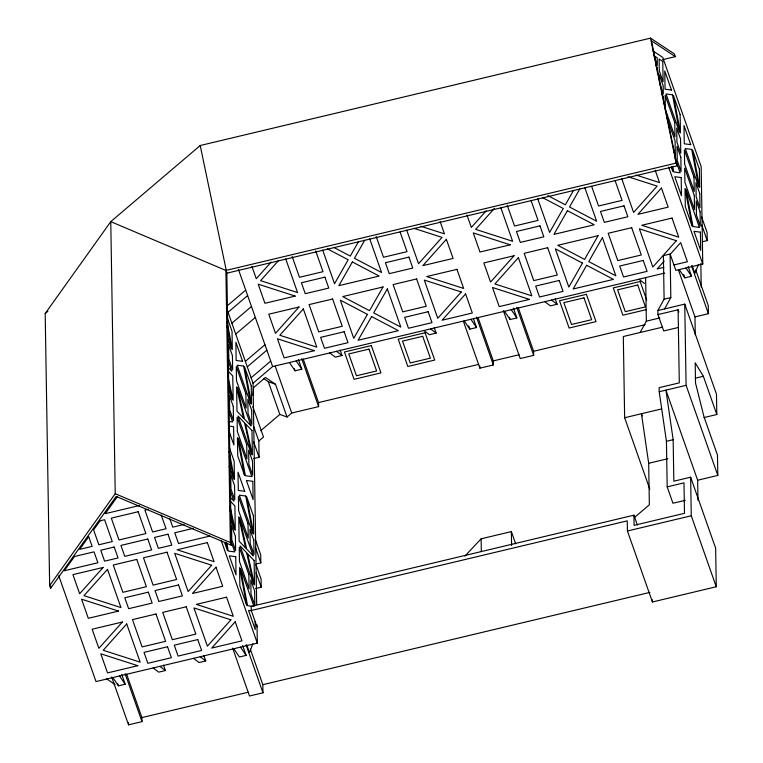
<?xml version="1.0" encoding="UTF-8"?>
<svg xmlns="http://www.w3.org/2000/svg" width="763" height="763" viewBox="0 0 763 763"><rect width="100%" height="100%" fill="white"/><g stroke="black" fill="none" stroke-linecap="round" stroke-linejoin="round"><path stroke-width="1.14" d="M252.896 395.31L253.697 387.461L265.457 377.447L275.5 384.266L287.041 417.027L291.724 413.031L318.61 406.622L318.543 402.568L303.235 359.106M252.877 643.848L249.472 652.556L246.783 644.907M698.326 264.732L694.921 273.44L692.222 265.791M640.119 332.506L646.347 321.166L645.632 277.627M678.269 327.489L663.705 330.961L657.935 314.585L657.868 310.522L664.106 299.172L663.39 255.634L670.105 254.031L675.875 270.417L702.761 264.008L701.159 166.544L662.704 57.349L653.014 50.949M664.592 308.92L670.82 297.57L670.105 254.031M358.505 241.652L350.284 256.082L333.784 247.403M364.704 240.288L354.461 258.266L381.576 272.525L369.702 238.8M573.576 190.368L565.354 204.799L547.815 195.586M579.766 189.014L569.522 206.992L596.637 221.241L584.763 187.517M200.221 145.514L226.849 273.183L231.323 545.249L116.195 496.446L50.616 588.34L49.652 585.602L45.189 313.536L110.769 221.642L200.221 145.514L650.515 38.15L674.387 53.906L675.35 56.634L662.646 59.657M49.652 585.602L115.232 493.718L110.769 221.642L225.896 270.445L676.18 163.091L677.143 165.819L226.849 273.183M117.34 496.751L105.227 513.661L139.295 505.545M271.161 262.052L256.273 278.724L251.914 266.354M278.619 260.469L260.593 280.65L297.57 292.553L285.686 258.829M486.222 210.779L471.334 227.441L466.975 215.08M494.462 208.318L475.654 229.377L512.631 241.27L500.757 207.546M664.201 261.06L657.153 268.957L663.867 267.355M670.21 254.337L680.663 242.634L687.396 261.747L673.948 264.952M464.877 556.122L481.119 538.802L511.363 531.592L515.683 543.847M45.189 313.536L47.897 311.228M227.012 306.03L245.715 290.112M228.051 312.248L247.641 295.577M231.895 323.169L251.485 306.497M235.738 334.089L255.328 317.418M245.352 361.385L264.942 344.714M247.279 366.85L266.869 350.179M251.122 377.771L270.712 361.099M256.673 604.544L253.039 383.226L272.629 366.555L664.678 273.087M260.841 430.59L279.84 414.414L287.041 417.027M253.497 458.611L259.096 457.275L258.829 441.033L263.512 437.046L252.744 406.469M634.482 517.467L649.361 504.801L648.684 463.294L641.454 413.727L642.236 415.959M702.733 241.661L707.215 240.593L707.082 232.477L701.588 216.873M340.126 350.074L342.053 355.529L335.329 357.132L329.759 352.935M434.214 327.642L436.14 333.097L429.416 334.699L423.846 330.503M555.187 298.791L557.114 304.256L550.39 305.858L544.82 301.662M289.435 362.549L295.071 370.808L301.795 369.206L298.333 359.383M464.171 320.889L469.808 329.149L476.532 327.546L473.451 318.81M504.496 311.275L510.132 319.535L516.856 317.933L513.394 308.099M679.232 269.616L684.869 277.875L691.593 276.273L688.131 266.44M664.106 299.172L670.82 297.57M646.414 309.597L622.894 315.205L613.28 287.909L640.157 281.499L646.7 300.059M657.868 310.522L684.754 304.113L716.476 394.204L716.81 414.509L704.068 417.542M657.935 314.585L678.097 309.778L678.87 311.962M646.347 321.166L659.785 317.961M318.543 402.568L478.687 364.38M463.427 321.366L479.908 368.167L493.346 364.962L493.28 360.899L519.04 354.757M503.361 310.636L520.232 358.553L533.671 355.348L533.604 351.285L645.116 324.704M695.265 334.747L694.969 316.893L708.407 313.688L708.274 305.562L695.722 269.911M662.522 327.165L623.314 336.512L624.649 417.733L649.818 489.207M695.246 378.219L703.352 376.283L716.81 414.509M148.27 509.322L144.913 510.123L152.6 531.964L166.038 528.759L161.174 514.93M685.269 500.318L672.956 503.256L667.186 486.87L666.433 441.3L659.203 391.734L686.09 385.325L684.754 304.113M624.649 417.733L661.616 408.92M184.112 524.448L172.762 527.157L169.729 518.544M193.401 528.339L174.746 532.793L178.532 543.533L209.815 536.074M666.433 441.3L673.157 439.698L665.927 390.131L697.649 480.223L697.983 500.28M648.684 463.294L667.72 458.754M256.349 563.924L260.832 562.856L260.698 554.739L255.204 539.136M257.045 626.871L251.275 610.495L627.262 520.852L627.424 531L652.422 601.988L716.266 586.757L715.637 548.187L690.639 477.199L673.834 481.205L673.157 439.698M667.186 486.87L683.982 482.865L684.487 513.318L634.082 525.345L633.91 515.187L251.208 606.432L251.275 610.495M697.649 480.223L717.811 475.416L717.478 455.11L704.02 416.894L695.532 383.102L695.198 362.797L703.352 376.283M255.634 588.559L261.232 587.224L261.099 579.098L255.996 564.61M627.424 531L691.268 515.778L690.639 477.199M257.007 624.849L257.312 643.123L96.014 681.578L58.732 575.722M163.501 665.088L165.428 670.553L158.704 672.155L153.144 667.959M203.826 655.474L205.752 660.939L199.029 662.542L193.468 658.345M112.819 677.573L118.446 685.832L125.17 684.23L121.708 674.397M242.682 645.555L246.144 655.379L239.42 656.981L233.793 648.731M232.648 648.092L249.52 696.009L262.968 692.804L262.834 684.678L649.933 592.384M111.675 676.934L128.546 724.85L141.994 721.645L141.928 717.582L248.299 692.222M228.309 421.405L232.601 421.958L228.642 410.713M229.31 426.164L233.592 426.717L233.898 444.991L229.138 431.505M252.887 606.366L247.527 605.669L240.498 568.282L253.965 606.499M251.38 610.801L248.528 610.429L255.252 629.542L255.119 621.416M635.989 175.004L659.518 182.576L655.159 170.216M627.987 176.73L657.115 186.105L633.605 212.429L621.721 178.704M420.918 226.287L444.447 233.85L440.098 221.489M414.042 228.375L442.054 237.388L418.544 263.702L406.66 229.987M263.74 378.562L268.309 381.653L275.5 384.266M115.232 493.718L230.359 542.522L231.323 545.249M542.388 197.531L563.247 208.49L549.589 232.457L537.715 198.733M327.327 248.805L348.186 259.763L334.528 283.741L322.654 250.016M653.929 55.651L657.21 57.788L657.334 65.332L654.301 56.729M675.35 56.634L651.468 40.878L677.143 165.819M106.41 678.669L115.06 684.602M638.908 279.229L644.477 283.426M551.544 300.059L557.114 304.256M430.57 328.901L436.14 333.097M336.483 351.333L342.053 355.529M200.183 656.743L205.752 660.939M159.858 666.357L165.428 670.553M227.689 366.955L231.761 371.2L227.803 359.955M227.918 370.923L232.763 375.959L233.163 400.327L228.585 379.602M229.816 496.894L233.898 501.148L229.94 489.903M230.054 500.862L234.89 505.907L235.29 530.266L229.959 506.088M685.956 268.013L691.593 276.273M511.22 309.673L516.856 317.933M470.895 319.287L476.532 327.546M296.158 360.947L301.795 369.206M240.507 647.129L246.144 655.379M119.533 675.97L125.17 684.23M655.903 65.132L657.401 69.385L657.477 74.03M659.461 82.976L663.305 93.887L663.171 85.771L659.327 74.85L659.442 81.813M661.836 93.582L663.371 97.95M666.614 116.844L675.074 140.869L675.303 155.08L673.386 149.615M701.722 224.99L707.215 240.593M675.036 158.17L680.176 172.791L673.748 171.952L672.871 167.278M671.24 166.754L672.823 171.255L671.945 166.582M668.617 167.059L702.761 264.008M691.536 265.772L708.407 313.688M683.715 274.594L684.869 277.875M678.488 270.092L694.969 316.893M615.15 180.726L622.074 200.383L598.554 205.991L591.63 186.334M686.09 385.325L717.811 475.416M691.268 515.778L716.266 586.757M531.143 200.755L538.068 220.412L514.539 226.02L507.233 205.276M633.91 515.187L637.372 525.02M518.306 307.832L533.604 351.285M516.799 307.432L533.671 355.348M509.36 317.351L510.132 319.535M477.981 317.446L493.28 360.899M476.474 317.046L493.346 364.962M468.654 325.868L469.808 329.149M400.089 232L407.013 251.656L383.493 257.265L376.178 236.52M315.691 250.941L323.007 271.685L299.478 277.293L292.172 256.549M301.738 358.715L318.61 406.622M294.299 368.624L295.071 370.808M275.243 366.24L291.724 413.031M238.38 269.291L272.629 366.555M268.309 381.653L279.84 414.414M226.897 308.977L253.039 383.226M226.878 316.674L232.028 331.295L232.324 349.568L227.05 321.528M227.832 338.743L231.399 348.863L227.002 325.496M253.726 426.546L258.829 441.033M253.602 441.682L259.096 457.275M228.671 389.502L232.229 399.621L228.633 383.331M229.405 447.747L234.165 461.233L234.46 479.507L229.186 451.467M229.177 466.441L233.535 478.811L229.358 456.608M255.338 547.262L260.832 562.856M256.13 572.736L261.232 587.224M230.798 519.45L234.365 529.57L229.997 509.779M230.769 540.662L234.737 551.907L228.299 551.067L226.764 542.884M224.608 542.503L227.374 550.371L225.838 542.188M221.213 540.605L257.312 643.123M250.274 649.027L262.834 684.678M246.087 644.888L262.968 692.804M126.62 674.13L141.928 717.582M125.122 673.729L141.994 721.645M117.683 683.648L118.446 685.832M650.515 38.15L676.18 163.091M700.844 263.464L701.226 287.088M678.097 309.778L679.299 382.873L659.137 387.68L659.203 391.734M663.428 101.431L663.467 103.749M652.384 599.728L652.422 601.988M511.363 531.592L511.591 545.507M479.87 366.135L479.908 368.167M481.119 538.802L481.329 551.563M225.896 270.445L230.359 542.522M128.508 722.532L128.546 724.85M50.577 585.974L50.616 588.34M352.353 261.957L338.848 285.667L379.173 276.053L352.353 261.957M367.413 314.366L353.755 338.333L340.298 300.117L367.413 314.366M383.026 286.974L369.511 310.675L342.701 296.588L383.026 286.974M371.591 316.559L358.076 340.269L398.4 330.656L371.591 316.559M387.346 288.9L373.689 312.868L400.804 327.117L387.346 288.9M567.424 210.683L553.919 234.394L594.243 224.77L567.424 210.683M582.474 263.092L568.817 287.06L555.359 248.843L582.474 263.092M598.087 235.691L584.582 259.401L557.763 245.304L598.087 235.691M586.652 265.286L573.147 288.986L613.471 279.372L586.652 265.286M602.408 237.627L588.75 261.595L615.865 275.844L602.408 237.627M74.516 556.494L64.283 570.772L97.883 562.76L94.04 551.84L74.516 556.494M88.708 536.704L79.629 549.36L92.113 546.384L88.708 536.704M100.106 520.805L93.591 529.884L98.837 544.782L112.275 541.577L104.588 519.737L100.106 520.805M299.01 307.003L275.5 333.326L268.767 314.213L299.01 307.003M303.331 308.929L279.821 335.253L316.798 347.146L303.331 308.929M103.167 567.424L79.648 593.738L72.924 574.634L103.167 567.424M107.488 569.351L83.978 595.674L120.945 607.567L107.488 569.351M446.374 239.315L422.864 265.638L453.108 258.428L446.374 239.315M122.395 622.017L98.875 648.34L92.151 629.227L122.395 622.017M126.715 623.953L103.205 650.267L140.173 662.17L126.715 623.953M211.666 565.221L188.156 591.544L174.698 553.328L211.666 565.221M461.281 291.991L437.771 318.305L424.304 280.088L461.281 291.991M215.986 567.157L192.476 593.471L222.72 586.261L215.986 567.157M465.602 293.917L442.092 320.231L472.335 313.021L465.602 293.917M514.071 255.729L490.561 282.043L483.828 262.939L514.071 255.729M518.401 257.656L494.882 283.97L531.859 295.872L518.401 257.656M230.893 619.823L207.383 646.147L193.926 607.93L230.893 619.823M235.214 621.75L211.704 648.073L241.947 640.863L235.214 621.75M661.435 188.041L637.925 214.355L668.169 207.145L661.435 188.041M676.342 240.707L652.832 267.031L639.365 228.814L676.342 240.707M324.924 277.15L301.404 282.758L305.248 293.679L328.767 288.071L324.924 277.15M408.93 257.121L385.41 262.73L389.254 273.65L412.783 268.042L408.93 257.121M539.985 225.877L516.465 231.485L520.309 242.405L543.838 236.797L539.985 225.877M624 205.838L600.471 211.446L604.325 222.367L627.844 216.759L624 205.838M295.167 296.082L264.923 303.293L258.19 284.179L295.167 296.082M510.228 244.809L479.984 252.019L473.26 232.906L510.228 244.809M332.62 298.991L309.091 304.599L318.705 331.895L342.234 326.287L332.62 298.991M416.627 278.962L393.107 284.57L402.721 311.867L426.24 306.259L416.627 278.962M456.951 269.349L426.708 276.559L463.675 288.452L456.951 269.349M547.681 247.708L524.152 253.326L533.766 280.622L557.295 275.014L547.681 247.708M631.688 227.679L608.168 233.287L617.782 260.593L641.301 254.985L631.688 227.679M672.012 218.065L641.769 225.276L678.746 237.179L672.012 218.065M344.151 331.752L320.632 337.36L324.475 348.281L347.995 342.673L344.151 331.752M428.157 311.724L404.638 317.332L408.482 328.252L432.011 322.644L428.157 311.724M559.212 280.469L535.693 286.077L539.536 296.998L563.065 291.39L559.212 280.469M643.228 260.441L619.699 266.049L623.552 276.969L647.072 271.361L643.228 260.441M314.394 350.684L284.151 357.895L277.417 338.782L314.394 350.684M529.455 299.401L499.212 306.612L492.488 287.508L529.455 299.401M371.333 345.591L344.447 352.001L354.061 379.297L380.947 372.888L371.333 345.591M425.096 332.773L398.21 339.182L407.824 366.478L434.71 360.069L425.096 332.773M586.394 294.318L559.508 300.727L569.122 328.023L596.008 321.614L586.394 294.318M368.93 349.12L348.767 353.927L356.464 375.768L376.626 370.961L368.93 349.12M422.692 336.302L402.53 341.109L410.227 362.95L430.389 358.143L422.692 336.302M583.991 297.847L563.828 302.653L571.525 324.494L591.687 319.687L583.991 297.847M637.763 285.028L617.601 289.835L625.288 311.676L645.45 306.869L637.763 285.028M138.189 511.725L111.303 518.134L118.999 539.975L145.876 533.566L138.189 511.725M114.202 547.033L100.754 550.237L104.607 561.158L118.046 557.953L114.202 547.033M147.803 539.021L120.916 545.431L124.77 556.351L151.646 549.942L147.803 539.021M167.965 534.214L154.527 537.419L158.37 548.339L171.809 545.135L167.965 534.214M136.768 559.413L113.248 565.021L122.862 592.317L146.382 586.709L136.768 559.413M167.011 552.193L143.492 557.81L153.105 585.107L176.625 579.499L167.011 552.193M207.336 542.579L177.092 549.789L214.069 561.692L207.336 542.579M148.308 592.164L124.779 597.772L128.632 608.693L152.152 603.085L148.308 592.164M178.552 584.954L155.023 590.562L158.876 601.482L182.395 595.874L178.552 584.954M118.551 611.096L88.308 618.307L81.574 599.203L118.551 611.096M155.995 614.005L132.476 619.613L142.09 646.919L165.609 641.311L155.995 614.005M186.239 606.795L162.719 612.403L172.333 639.709L195.853 634.101L186.239 606.795M226.563 597.181L196.32 604.391L233.297 616.294L226.563 597.181M167.536 646.766L144.007 652.375L147.86 663.295L171.379 657.687L167.536 646.766M197.779 639.556L174.25 645.164L178.103 656.085L201.623 650.477L197.779 639.556M137.779 665.698L107.535 672.909L100.802 653.805L137.779 665.698M671.488 90.034L665.059 89.204L664.754 70.93L671.488 90.034M672.48 94.793L666.051 93.963L679.509 132.18L672.48 94.793M690.715 144.636L684.287 143.797L683.991 125.523L690.715 144.636M691.707 149.395L685.279 148.556L698.736 186.782L691.707 149.395M681.178 177.55L674.75 176.711L681.473 195.824L681.178 177.55M699.404 227.393L692.976 226.554L685.947 189.167L699.404 227.393M700.405 232.152L693.977 231.313L700.701 250.426L700.405 232.152M242.605 361.319L236.168 360.479L235.872 342.206L242.605 361.319M243.597 366.078L237.169 365.248L250.626 403.465L243.597 366.078M251.828 476.56L245.4 475.721L238.371 438.334L251.828 476.56M252.82 481.319L246.392 480.48L253.125 499.593L252.82 481.319M244.732 491.267L238.304 490.428L238.008 472.154L244.732 491.267M245.734 496.026L239.296 495.187L252.763 533.413L245.734 496.026M235.729 556.666L229.301 555.826L236.025 574.94L235.729 556.666M662.77 61.402L659.127 59.037L659.318 70.969L663.104 81.708L662.77 61.402M243.464 417.962L237.007 411.247L236.606 386.879L243.464 417.962M250.989 425.802L244.465 419.011L237.531 387.575L250.989 425.802M244.532 422.797L237.999 416.007L251.456 454.223L244.532 422.797M251.99 430.561L245.533 423.837L252.391 454.92L251.99 430.561M245.591 547.91L239.143 541.186L238.743 516.828L245.591 547.91M253.125 555.741L246.602 548.95L239.668 517.524L253.125 555.741M246.659 552.746L240.135 545.946L253.593 584.172L246.659 552.746M254.117 560.5L247.67 553.785L254.518 584.868L254.117 560.5M680.138 114.603L673.414 95.499L680.443 132.876L680.138 114.603M699.366 169.205L692.642 150.101L699.671 187.479L699.366 169.205M674.769 122.595L665.155 95.289L665.393 109.5L675.007 136.806L674.769 122.595M680.539 138.971L676.695 128.05L676.934 142.261L680.777 153.182L680.539 138.971M693.996 177.188L684.382 149.891L684.621 164.102L694.235 191.408L693.996 177.188M699.766 193.573L695.923 182.653L696.161 196.864L700.005 207.784L699.766 193.573M680.844 157.245L677 146.324L677.229 160.535L681.073 171.456L680.844 157.245M694.301 195.462L684.688 168.165L684.916 182.376L694.53 209.682L694.301 195.462M700.072 211.847L696.228 200.927L696.457 215.137L700.3 226.058L700.072 211.847M692.051 225.848L685.317 206.744L685.021 188.471L692.051 225.848M251.256 385.887L244.522 366.784L251.552 404.161L251.256 385.887M232.429 355.653L228.585 344.733L228.814 358.944L232.658 369.864L232.429 355.653M245.886 393.88L236.272 366.574L236.501 380.785L246.115 408.091L245.886 393.88M251.656 410.256L247.813 399.335L248.042 413.546L251.885 424.466L251.656 410.256M233.259 406.412L229.415 395.492L229.644 409.712L233.497 420.623L233.259 406.412M246.716 444.638L237.102 417.332L237.341 431.543L246.954 458.849L246.716 444.638M252.486 461.014L248.643 450.094L248.872 464.305L252.725 475.225L252.486 461.014M244.465 475.025L237.741 455.912L237.436 437.638L244.465 475.025M253.392 515.836L246.659 496.723L253.688 534.11L253.392 515.836M234.556 485.602L230.712 474.681L230.951 488.892L234.794 499.813L234.556 485.602M248.023 523.819L238.409 496.522L238.638 510.733L248.252 538.029L248.023 523.819M253.783 540.204L249.94 529.284L250.178 543.494L254.022 554.415L253.783 540.204M235.395 536.36L231.551 525.44L231.78 539.651L235.624 550.571L235.395 536.36M248.852 574.577L239.239 547.281L239.477 561.492L249.091 588.788L248.852 574.577M254.623 590.963L250.779 580.042L251.008 594.253L254.852 605.173L254.623 590.963M246.602 604.964L239.868 585.86L239.572 567.586L246.602 604.964"/></g></svg>
